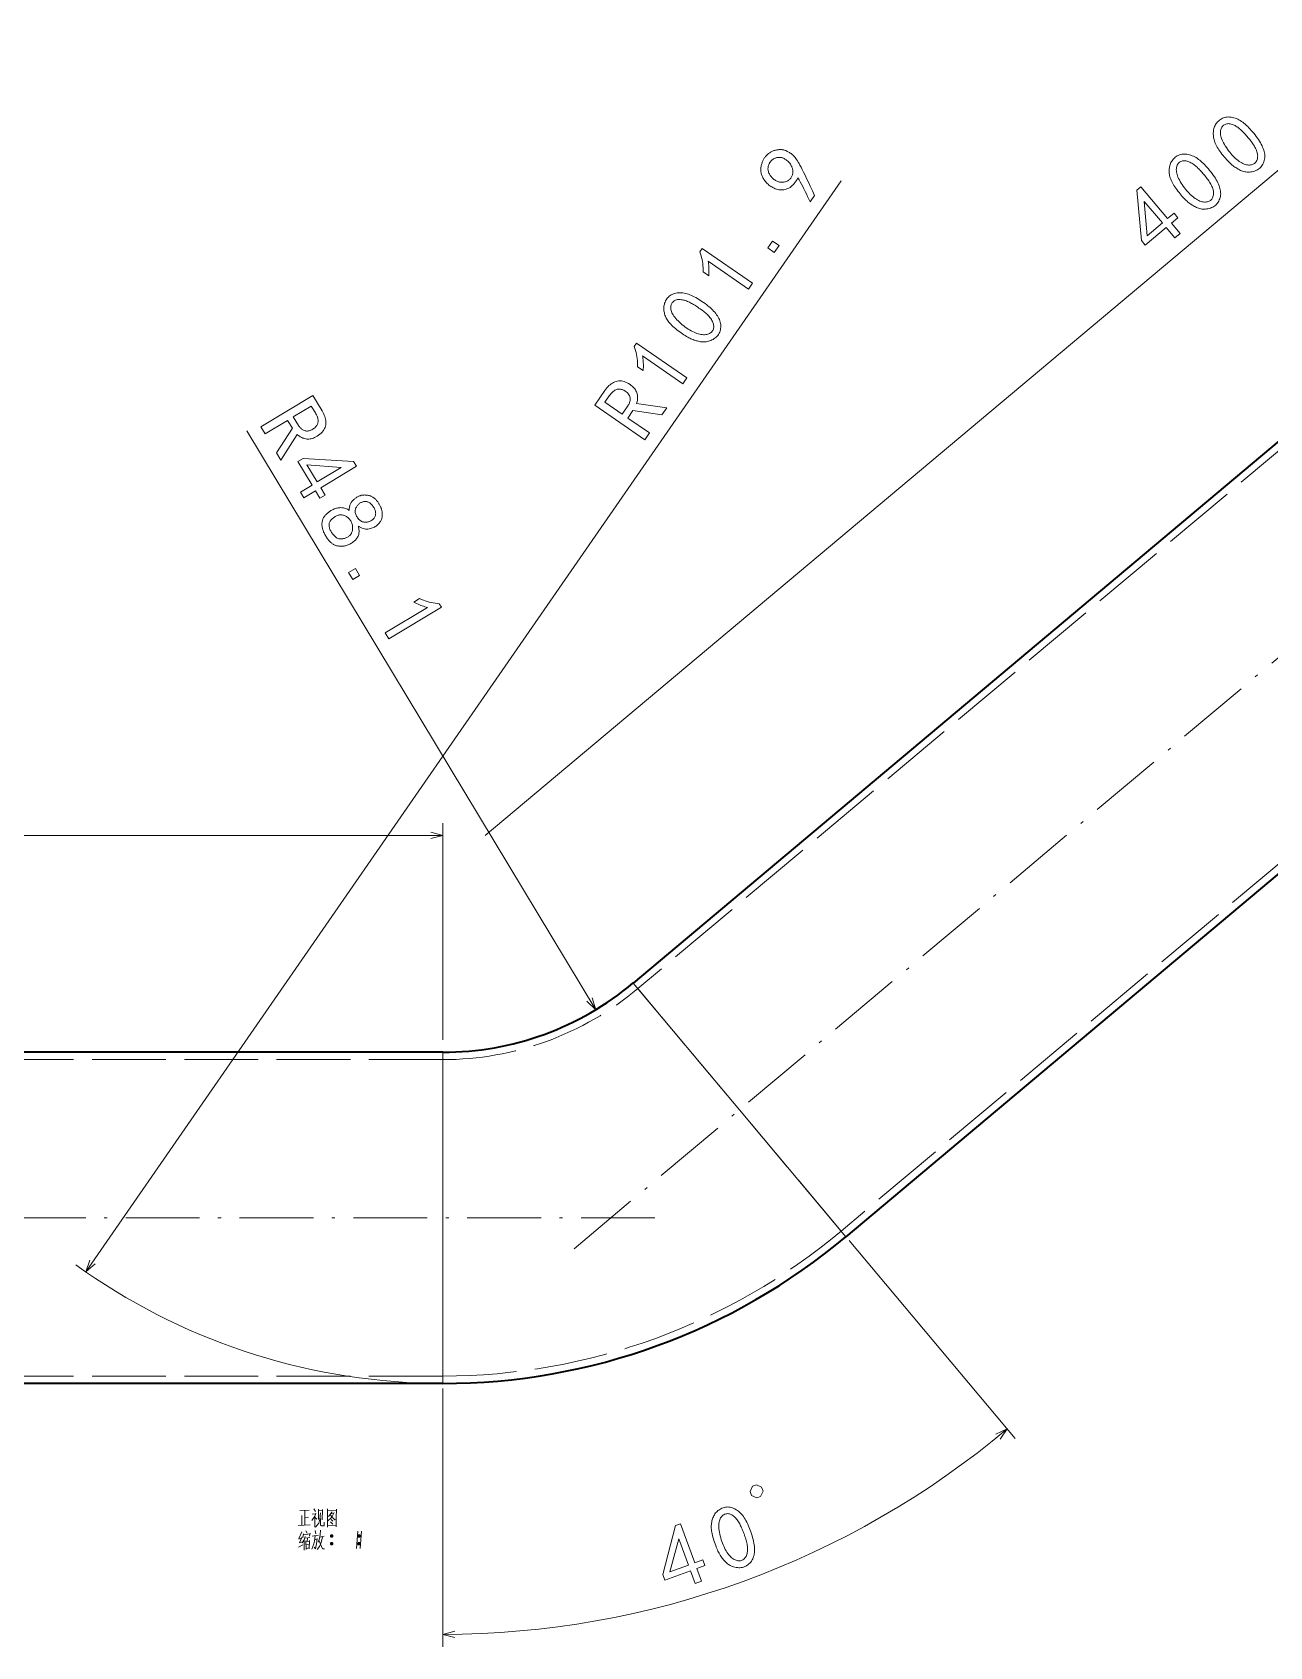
# Model space of a CAD drawing. Extents: x 71 to 1149, y 128 to 824.
# Drawn here: x 383.9 to 585, y 433.6 to 695.9 of the extents above; entities that cross this region are included whole.
import ezdxf

# ---------------------------------------------------------------- set-up
doc = ezdxf.new("R2010")
doc.units = 0
doc.linetypes.add('DASHDOT', pattern=[18.5, 12, -3, 0.5, -3])
doc.linetypes.add('DASHED', pattern=[15, 12, -3])

msp = doc.modelspace()

# ---------------------------------------------------------------- linework, layer by layer
at = {"color": 7, "lineweight": 13}
for p, q in [((613.03, 695.9), (457.52, 565.41)), ((392.61, 494.52), (515.33, 671.79)), ((475.45, 537.12), (418.74, 631.15)), ((450.61, 532.21), (450.61, 567.43)), ((108.91, 565.43), (450.61, 565.43)), ((481.53, 541.46), (498.82, 520.85)), ((450.61, 530.21), (450.61, 503.31)), ((498.82, 520.85), (516.11, 500.25)), ((450.61, 503.31), (450.61, 476.41)), ((516.63, 499.63), (543.6, 467.49)), ((450.61, 475.61), (450.61, 433.64))]:
    msp.add_line(p, q, dxfattribs=at)
at = {"color": 7, "linetype": 'DASHDOT', "lineweight": 13}
for p, q in [((679.53, 672.49), (471.32, 497.78)), ((485.08, 503.31), (71.44, 503.31))]:
    msp.add_line(p, q, dxfattribs=at)
at = {"color": 7, "lineweight": 35}
for p, q in [((634.75, 670.02), (481.53, 541.46)), ((669.33, 628.81), (516.11, 500.25)), ((450.61, 530.21), (108.91, 530.21)), ((450.61, 476.41), (108.91, 476.41))]:
    msp.add_line(p, q, dxfattribs=at)
at = {"color": 7, "linetype": 'DASHED', "lineweight": 13}
for p, q in [((635.52, 669.1), (482.3, 540.54)), ((668.56, 629.73), (515.34, 501.17)), ((481.53, 541.46), (498.82, 520.85)), ((482.3, 540.54), (498.82, 520.85)), ((450.61, 530.21), (450.61, 503.31)), ((450.61, 529.01), (105.91, 529.01)), ((450.61, 529.01), (450.61, 503.31)), ((498.82, 520.85), (516.11, 500.25)), ((498.82, 520.85), (515.34, 501.17)), ((450.61, 503.31), (450.61, 476.41)), ((450.61, 503.31), (450.61, 477.61)), ((450.61, 477.61), (105.91, 477.61))]:
    msp.add_line(p, q, dxfattribs=at)
at = {"color": 7, "lineweight": 13}
for points in [[(577.22, 676.12), (577.04, 676.36), (576.87, 676.59), (576.72, 676.82), (576.58, 677.04), (576.45, 677.26), (576.33, 677.47), (576.23, 677.68), (576.14, 677.88), (576.06, 678.07), (575.99, 678.26), (575.94, 678.44), (575.9, 678.63), (575.86, 678.81), (575.84, 679), (575.82, 679.18), (575.81, 679.36), (575.81, 679.54), (575.82, 679.72), (575.84, 679.9), (575.87, 680.08), (575.9, 680.25), (575.96, 680.42), (576.02, 680.59), (576.09, 680.75), (576.18, 680.9), (576.28, 681.06), (576.39, 681.2), (576.52, 681.35), (576.65, 681.48), (576.8, 681.61), (576.96, 681.74), (577.12, 681.84), (577.3, 681.93), (577.48, 682.01), (577.66, 682.06), (577.85, 682.1), (578.05, 682.13), (578.26, 682.14), (578.47, 682.13), (578.69, 682.11), (578.91, 682.07), (579.13, 682.02), (579.35, 681.95), (579.56, 681.87), (579.78, 681.78), (579.98, 681.68), (580.19, 681.56), (580.4, 681.42), (580.6, 681.28), (580.8, 681.12), (581, 680.95), (581.2, 680.77), (581.4, 680.58), (581.59, 680.38), (581.79, 680.17), (581.99, 679.95), (582.19, 679.72), (582.39, 679.49), (582.59, 679.24), (582.79, 678.98), (582.98, 678.72), (583.16, 678.46), (583.32, 678.21), (583.47, 677.96), (583.6, 677.71), (583.73, 677.47), (583.83, 677.23), (583.93, 677), (584.01, 676.77), (584.07, 676.55), (584.12, 676.33), (584.16, 676.11), (584.18, 675.9), (584.18, 675.68), (584.17, 675.48), (584.14, 675.27), (584.1, 675.07), (584.04, 674.88), (583.96, 674.68), (583.87, 674.49), (583.77, 674.31), (583.65, 674.14), (583.52, 673.99), (583.38, 673.85), (583.23, 673.72), (583.07, 673.61), (582.9, 673.51), (582.71, 673.43), (582.52, 673.35), (582.31, 673.3), (582.1, 673.25), (581.89, 673.22), (581.69, 673.2), (581.49, 673.19), (581.3, 673.19), (581.11, 673.21), (580.93, 673.24), (580.75, 673.28), (580.58, 673.33), (580.41, 673.4), (580.25, 673.47), (580.08, 673.55), (579.92, 673.64), (579.77, 673.72), (579.61, 673.81), (579.46, 673.91), (579.31, 674.01), (579.16, 674.11), (579.02, 674.22), (578.87, 674.34), (578.73, 674.46), (578.58, 674.59), (578.43, 674.74), (578.27, 674.9), (578.11, 675.07), (577.94, 675.25), (577.77, 675.45), (577.59, 675.66), (577.41, 675.89)], [(577.93, 677.17), (578.11, 676.91), (578.29, 676.66), (578.48, 676.42), (578.66, 676.19), (578.85, 675.98), (579.04, 675.77), (579.24, 675.58), (579.44, 675.4), (579.64, 675.23), (579.84, 675.07), (580.04, 674.93), (580.24, 674.8), (580.44, 674.68), (580.63, 674.59), (580.82, 674.5), (581, 674.44), (581.18, 674.39), (581.36, 674.35), (581.53, 674.34), (581.7, 674.33), (581.87, 674.35), (582.02, 674.37), (582.16, 674.41), (582.3, 674.46), (582.42, 674.53), (582.53, 674.61), (582.63, 674.7), (582.72, 674.8), (582.8, 674.92), (582.87, 675.05), (582.93, 675.19), (582.98, 675.34), (583.01, 675.49), (583.02, 675.64), (583.03, 675.8), (583.02, 675.97), (582.99, 676.14), (582.95, 676.31), (582.9, 676.49), (582.83, 676.68), (582.75, 676.86), (582.67, 677.05), (582.58, 677.23), (582.48, 677.41), (582.37, 677.59), (582.26, 677.77), (582.14, 677.95), (582.01, 678.13), (581.88, 678.3), (581.74, 678.47), (581.59, 678.65), (581.45, 678.81), (581.31, 678.97), (581.17, 679.13), (581.03, 679.29), (580.89, 679.44), (580.75, 679.58), (580.62, 679.72), (580.48, 679.86), (580.35, 679.99), (580.22, 680.12), (580.08, 680.24), (579.94, 680.35), (579.8, 680.46), (579.65, 680.55), (579.5, 680.65), (579.35, 680.73), (579.2, 680.81), (579.04, 680.88), (578.88, 680.94), (578.72, 680.99), (578.56, 681.03), (578.41, 681.05), (578.26, 681.06), (578.12, 681.05), (577.99, 681.03), (577.85, 680.99), (577.73, 680.94), (577.61, 680.88), (577.49, 680.8), (577.38, 680.7), (577.29, 680.6), (577.2, 680.49), (577.13, 680.36), (577.08, 680.23), (577.03, 680.09), (577, 679.94), (576.98, 679.78), (576.97, 679.61), (576.98, 679.42), (577, 679.23), (577.04, 679.04), (577.09, 678.83), (577.16, 678.62), (577.25, 678.4), (577.35, 678.17), (577.47, 677.93), (577.61, 677.68), (577.76, 677.43)], [(510.3, 668.35), (510.1, 668.79), (509.89, 669.23), (509.69, 669.65), (509.49, 670.06), (509.29, 670.46), (509.09, 670.84), (508.89, 671.22), (508.69, 671.58), (508.5, 671.93), (508.3, 672.26), (508.17, 672.01), (508.03, 671.77), (507.89, 671.55), (507.73, 671.35), (507.57, 671.16), (507.4, 671), (507.22, 670.85), (507.03, 670.71), (506.83, 670.6), (506.63, 670.5), (506.42, 670.42), (506.22, 670.36), (506.01, 670.32), (505.81, 670.29), (505.61, 670.28), (505.41, 670.29), (505.21, 670.31), (505.01, 670.36), (504.81, 670.41), (504.62, 670.49), (504.43, 670.58), (504.25, 670.67), (504.07, 670.77), (503.91, 670.87), (503.75, 670.98), (503.6, 671.09), (503.46, 671.21), (503.33, 671.33), (503.2, 671.45), (503.09, 671.58), (502.98, 671.72), (502.88, 671.85), (502.79, 671.99), (502.7, 672.13), (502.63, 672.26), (502.56, 672.4), (502.5, 672.54), (502.44, 672.68), (502.4, 672.82), (502.36, 672.97), (502.33, 673.11), (502.31, 673.25), (502.29, 673.4), (502.28, 673.54), (502.28, 673.68), (502.29, 673.82), (502.3, 673.96), (502.33, 674.1), (502.36, 674.25), (502.39, 674.39), (502.43, 674.52), (502.48, 674.66), (502.53, 674.78), (502.57, 674.91), (502.62, 675.03), (502.68, 675.14), (502.73, 675.25), (502.79, 675.35), (502.85, 675.45), (502.91, 675.54), (502.97, 675.63), (503.04, 675.72), (503.12, 675.8), (503.19, 675.88), (503.27, 675.96), (503.36, 676.04), (503.45, 676.12), (503.54, 676.19), (503.64, 676.26), (503.74, 676.33), (503.85, 676.4), (503.95, 676.46), (504.06, 676.52), (504.18, 676.57), (504.29, 676.62), (504.41, 676.67), (504.53, 676.7), (504.65, 676.74), (504.78, 676.77), (504.9, 676.8), (505.03, 676.82), (505.16, 676.83), (505.28, 676.84), (505.4, 676.85), (505.51, 676.85), (505.63, 676.84), (505.74, 676.83), (505.84, 676.82), (505.95, 676.8), (506.05, 676.78), (506.15, 676.74), (506.26, 676.71), (506.36, 676.67), (506.47, 676.62), (506.59, 676.56), (506.7, 676.5), (506.82, 676.43), (506.94, 676.36), (507.07, 676.28), (507.19, 676.19), (507.32, 676.1), (507.45, 675.99), (507.58, 675.86), (507.71, 675.72), (507.84, 675.57), (507.97, 675.4), (508.11, 675.22), (508.24, 675.02), (508.37, 674.81), (508.51, 674.58), (508.65, 674.32), (508.82, 674), (509.01, 673.63), (509.23, 673.19), (509.47, 672.7), (509.73, 672.15), (510.02, 671.55), (510.33, 670.89), (510.67, 670.17), (511.03, 669.39)], [(504.8, 671.77), (504.93, 671.7), (505.07, 671.65), (505.2, 671.6), (505.34, 671.57), (505.48, 671.55), (505.62, 671.53), (505.76, 671.53), (505.9, 671.54), (506.04, 671.56), (506.18, 671.59), (506.32, 671.62), (506.45, 671.67), (506.58, 671.72), (506.69, 671.78), (506.8, 671.85), (506.9, 671.93), (506.99, 672.01), (507.07, 672.11), (507.15, 672.21), (507.21, 672.31), (507.27, 672.42), (507.33, 672.53), (507.37, 672.64), (507.41, 672.74), (507.44, 672.85), (507.47, 672.95), (507.49, 673.05), (507.5, 673.15), (507.51, 673.25), (507.51, 673.34), (507.5, 673.44), (507.48, 673.54), (507.46, 673.65), (507.43, 673.75), (507.39, 673.87), (507.35, 673.98), (507.3, 674.11), (507.24, 674.23), (507.18, 674.36), (507.11, 674.5), (506.99, 674.63), (506.88, 674.75), (506.76, 674.87), (506.65, 674.97), (506.53, 675.07), (506.42, 675.16), (506.3, 675.24), (506.19, 675.31), (506.08, 675.38), (505.96, 675.43), (505.85, 675.48), (505.73, 675.51), (505.62, 675.54), (505.5, 675.56), (505.39, 675.57), (505.27, 675.58), (505.15, 675.57), (505.03, 675.56), (504.91, 675.54), (504.79, 675.51), (504.67, 675.47), (504.55, 675.43), (504.44, 675.38), (504.34, 675.32), (504.24, 675.26), (504.15, 675.19), (504.07, 675.12), (503.99, 675.04), (503.91, 674.95), (503.84, 674.86), (503.8, 674.8), (503.75, 674.74), (503.71, 674.68), (503.67, 674.6), (503.63, 674.52), (503.59, 674.44), (503.56, 674.34), (503.53, 674.24), (503.5, 674.14), (503.48, 674.02), (503.46, 673.9), (503.45, 673.79), (503.45, 673.67), (503.46, 673.54), (503.48, 673.42), (503.51, 673.3), (503.56, 673.17), (503.61, 673.04), (503.67, 672.91), (503.74, 672.78), (503.82, 672.65), (503.91, 672.53), (504, 672.42), (504.1, 672.31), (504.2, 672.2), (504.31, 672.1), (504.42, 672.01), (504.54, 671.92), (504.67, 671.84)], [(570.05, 670.1), (569.87, 670.34), (569.7, 670.57), (569.54, 670.8), (569.4, 671.02), (569.27, 671.24), (569.16, 671.45), (569.05, 671.66), (568.96, 671.86), (568.89, 672.05), (568.82, 672.24), (568.77, 672.43), (568.72, 672.61), (568.69, 672.79), (568.66, 672.98), (568.65, 673.16), (568.64, 673.34), (568.64, 673.52), (568.65, 673.7), (568.67, 673.88), (568.69, 674.06), (568.73, 674.23), (568.78, 674.4), (568.84, 674.57), (568.92, 674.73), (569.01, 674.89), (569.11, 675.04), (569.22, 675.18), (569.34, 675.33), (569.48, 675.46), (569.63, 675.6), (569.79, 675.72), (569.95, 675.82), (570.12, 675.91), (570.3, 675.99), (570.49, 676.04), (570.68, 676.08), (570.88, 676.11), (571.08, 676.12), (571.3, 676.11), (571.52, 676.09), (571.74, 676.05), (571.96, 676), (572.18, 675.93), (572.39, 675.85), (572.6, 675.76), (572.81, 675.66), (573.02, 675.54), (573.22, 675.41), (573.43, 675.26), (573.63, 675.1), (573.82, 674.93), (574.02, 674.75), (574.22, 674.56), (574.42, 674.36), (574.62, 674.15), (574.82, 673.93), (575.02, 673.71), (575.22, 673.47), (575.41, 673.22), (575.61, 672.96), (575.8, 672.7), (575.98, 672.44), (576.15, 672.19), (576.3, 671.94), (576.43, 671.69), (576.55, 671.45), (576.66, 671.21), (576.75, 670.98), (576.83, 670.75), (576.9, 670.53), (576.95, 670.31), (576.98, 670.09), (577, 669.88), (577.01, 669.67), (576.99, 669.46), (576.97, 669.25), (576.92, 669.05), (576.86, 668.86), (576.79, 668.66), (576.7, 668.47), (576.59, 668.29), (576.48, 668.12), (576.35, 667.97), (576.21, 667.83), (576.06, 667.7), (575.9, 667.59), (575.73, 667.49), (575.54, 667.41), (575.34, 667.33), (575.14, 667.28), (574.93, 667.23), (574.72, 667.2), (574.52, 667.18), (574.32, 667.17), (574.13, 667.18), (573.94, 667.19), (573.76, 667.22), (573.58, 667.26), (573.41, 667.32), (573.24, 667.38), (573.07, 667.46), (572.91, 667.53), (572.75, 667.62), (572.59, 667.7), (572.44, 667.8), (572.29, 667.89), (572.14, 667.99), (571.99, 668.09), (571.84, 668.2), (571.7, 668.32), (571.55, 668.44), (571.41, 668.57), (571.25, 668.72), (571.09, 668.88), (570.93, 669.05), (570.77, 669.23), (570.59, 669.43), (570.42, 669.64), (570.24, 669.87)], [(570.76, 671.15), (570.94, 670.89), (571.12, 670.64), (571.3, 670.4), (571.49, 670.17), (571.68, 669.96), (571.87, 669.76), (572.07, 669.56), (572.26, 669.38), (572.46, 669.21), (572.67, 669.05), (572.87, 668.91), (573.07, 668.78), (573.26, 668.66), (573.45, 668.57), (573.64, 668.48), (573.83, 668.42), (574.01, 668.37), (574.19, 668.34), (574.36, 668.32), (574.53, 668.31), (574.69, 668.33), (574.85, 668.35), (574.99, 668.39), (575.12, 668.44), (575.24, 668.51), (575.36, 668.59), (575.46, 668.68), (575.55, 668.78), (575.63, 668.9), (575.7, 669.03), (575.76, 669.17), (575.8, 669.32), (575.83, 669.47), (575.85, 669.62), (575.85, 669.78), (575.84, 669.95), (575.82, 670.12), (575.78, 670.29), (575.72, 670.47), (575.66, 670.66), (575.58, 670.84), (575.5, 671.03), (575.4, 671.21), (575.31, 671.39), (575.2, 671.57), (575.09, 671.75), (574.97, 671.93), (574.84, 672.11), (574.71, 672.28), (574.56, 672.46), (574.42, 672.63), (574.28, 672.79), (574.13, 672.95), (573.99, 673.11), (573.86, 673.27), (573.72, 673.42), (573.58, 673.56), (573.45, 673.7), (573.31, 673.84), (573.18, 673.97), (573.04, 674.1), (572.91, 674.22), (572.77, 674.33), (572.63, 674.44), (572.48, 674.54), (572.33, 674.63), (572.18, 674.71), (572.02, 674.79), (571.86, 674.86), (571.7, 674.92), (571.54, 674.97), (571.39, 675.01), (571.24, 675.03), (571.09, 675.04), (570.95, 675.03), (570.81, 675.01), (570.68, 674.98), (570.55, 674.92), (570.43, 674.86), (570.32, 674.78), (570.21, 674.68), (570.11, 674.58), (570.03, 674.47), (569.96, 674.34), (569.9, 674.21), (569.86, 674.07), (569.83, 673.92), (569.81, 673.76), (569.8, 673.59), (569.81, 673.41), (569.83, 673.22), (569.86, 673.02), (569.92, 672.81), (569.99, 672.6), (570.07, 672.38), (570.18, 672.15), (570.3, 671.91), (570.43, 671.66), (570.59, 671.41)], [(568.16, 664.17), (564.75, 661.31), (564.12, 662.07), (563.36, 670.26), (564.02, 670.81), (568.37, 665.63), (569.43, 666.52), (570.06, 665.77), (569, 664.88), (570.41, 663.2), (569.57, 662.49)], [(567.53, 664.93), (564.59, 668.43), (565.05, 662.85)], [(505.24, 661.24), (504.48, 660.14), (503.44, 660.87), (504.19, 661.96)], [(493.73, 658.73), (493.77, 658.52), (493.8, 658.3), (493.82, 658.07), (493.84, 657.84), (493.85, 657.61), (493.86, 657.37), (493.86, 657.12), (493.86, 656.86), (493.85, 656.6), (493.83, 656.34), (492.93, 656.96), (492.93, 657.31), (492.91, 657.65), (492.89, 657.99), (492.85, 658.32), (492.8, 658.65), (492.74, 658.98), (492.67, 659.3), (492.58, 659.61), (492.49, 659.92), (492.38, 660.23), (492.77, 660.8), (500.95, 655.14), (500.29, 654.19)], [(488.88, 647.4), (488.64, 647.58), (488.41, 647.76), (488.2, 647.94), (488.01, 648.12), (487.82, 648.29), (487.66, 648.46), (487.5, 648.63), (487.36, 648.8), (487.24, 648.97), (487.13, 649.14), (487.03, 649.3), (486.93, 649.47), (486.85, 649.63), (486.78, 649.8), (486.71, 649.97), (486.66, 650.15), (486.61, 650.32), (486.57, 650.5), (486.54, 650.67), (486.52, 650.85), (486.51, 651.03), (486.52, 651.21), (486.53, 651.39), (486.56, 651.56), (486.61, 651.74), (486.66, 651.91), (486.73, 652.08), (486.81, 652.25), (486.91, 652.42), (487.02, 652.58), (487.14, 652.74), (487.27, 652.89), (487.41, 653.02), (487.57, 653.14), (487.73, 653.24), (487.9, 653.33), (488.09, 653.41), (488.29, 653.47), (488.49, 653.52), (488.71, 653.56), (488.93, 653.58), (489.16, 653.59), (489.39, 653.58), (489.61, 653.56), (489.84, 653.53), (490.07, 653.48), (490.3, 653.42), (490.54, 653.35), (490.77, 653.26), (491, 653.16), (491.24, 653.05), (491.48, 652.93), (491.72, 652.8), (491.97, 652.66), (492.21, 652.51), (492.46, 652.35), (492.72, 652.18), (492.97, 652.01), (493.23, 651.82), (493.49, 651.62), (493.74, 651.42), (493.98, 651.22), (494.2, 651.02), (494.41, 650.82), (494.61, 650.62), (494.79, 650.42), (494.96, 650.21), (495.11, 650.02), (495.25, 649.82), (495.37, 649.62), (495.48, 649.42), (495.57, 649.22), (495.64, 649.01), (495.7, 648.81), (495.74, 648.61), (495.77, 648.41), (495.78, 648.2), (495.78, 648), (495.75, 647.79), (495.72, 647.58), (495.66, 647.38), (495.6, 647.19), (495.51, 647), (495.42, 646.83), (495.31, 646.67), (495.18, 646.52), (495.04, 646.38), (494.88, 646.25), (494.71, 646.13), (494.53, 646.02), (494.34, 645.92), (494.14, 645.83), (493.96, 645.76), (493.77, 645.7), (493.58, 645.65), (493.4, 645.62), (493.21, 645.6), (493.03, 645.59), (492.85, 645.6), (492.67, 645.61), (492.49, 645.64), (492.31, 645.68), (492.14, 645.71), (491.96, 645.76), (491.79, 645.8), (491.62, 645.85), (491.44, 645.91), (491.27, 645.97), (491.1, 646.04), (490.94, 646.11), (490.77, 646.19), (490.59, 646.28), (490.4, 646.38), (490.21, 646.49), (490, 646.62), (489.79, 646.75), (489.58, 646.89), (489.35, 647.05), (489.12, 647.22)], [(489.28, 648.59), (489.52, 648.39), (489.76, 648.2), (490, 648.02), (490.24, 647.85), (490.48, 647.69), (490.72, 647.54), (490.96, 647.41), (491.2, 647.29), (491.44, 647.17), (491.68, 647.08), (491.91, 646.99), (492.13, 646.92), (492.35, 646.86), (492.56, 646.81), (492.77, 646.79), (492.96, 646.77), (493.15, 646.77), (493.33, 646.78), (493.5, 646.81), (493.67, 646.86), (493.82, 646.91), (493.96, 646.98), (494.09, 647.05), (494.21, 647.14), (494.31, 647.23), (494.39, 647.34), (494.47, 647.45), (494.53, 647.58), (494.57, 647.71), (494.61, 647.86), (494.63, 648.01), (494.63, 648.16), (494.62, 648.31), (494.6, 648.47), (494.56, 648.62), (494.5, 648.78), (494.43, 648.94), (494.35, 649.09), (494.25, 649.25), (494.14, 649.41), (494.01, 649.57), (493.88, 649.73), (493.75, 649.88), (493.6, 650.03), (493.45, 650.18), (493.3, 650.32), (493.13, 650.46), (492.97, 650.6), (492.79, 650.73), (492.61, 650.86), (492.42, 650.99), (492.24, 651.11), (492.06, 651.23), (491.89, 651.34), (491.71, 651.45), (491.54, 651.56), (491.37, 651.67), (491.2, 651.77), (491.03, 651.86), (490.87, 651.96), (490.71, 652.04), (490.55, 652.12), (490.38, 652.19), (490.21, 652.26), (490.05, 652.31), (489.88, 652.36), (489.71, 652.4), (489.54, 652.44), (489.37, 652.46), (489.2, 652.48), (489.03, 652.49), (488.87, 652.48), (488.72, 652.47), (488.57, 652.44), (488.44, 652.39), (488.31, 652.33), (488.2, 652.26), (488.09, 652.18), (487.99, 652.08), (487.9, 651.98), (487.82, 651.86), (487.75, 651.73), (487.7, 651.6), (487.67, 651.47), (487.65, 651.32), (487.64, 651.17), (487.65, 651.02), (487.68, 650.86), (487.71, 650.69), (487.77, 650.52), (487.84, 650.34), (487.93, 650.16), (488.03, 649.98), (488.16, 649.79), (488.3, 649.6), (488.46, 649.4), (488.64, 649.21), (488.83, 649), (489.05, 648.8)], [(483.07, 643.33), (483.11, 643.12), (483.14, 642.9), (483.16, 642.68), (483.18, 642.45), (483.19, 642.21), (483.2, 641.97), (483.2, 641.72), (483.2, 641.47), (483.19, 641.21), (483.17, 640.94), (482.27, 641.56), (482.27, 641.91), (482.25, 642.25), (482.23, 642.59), (482.19, 642.93), (482.14, 643.25), (482.08, 643.58), (482.01, 643.9), (481.92, 644.21), (481.83, 644.52), (481.72, 644.83), (482.11, 645.4), (490.29, 639.74), (489.63, 638.79)], [(487, 634.89), (486.21, 633.75), (481.51, 634.48), (480.66, 633.24), (484.17, 630.81), (483.42, 629.71), (475.29, 635.34), (476.93, 637.71), (477.1, 637.93), (477.26, 638.14), (477.43, 638.33), (477.61, 638.5), (477.79, 638.65), (477.97, 638.79), (478.16, 638.92), (478.36, 639.02), (478.56, 639.11), (478.76, 639.19), (478.97, 639.24), (479.19, 639.28), (479.41, 639.28), (479.63, 639.27), (479.85, 639.23), (480.08, 639.16), (480.32, 639.08), (480.55, 638.96), (480.8, 638.83), (481.04, 638.67), (481.22, 638.54), (481.39, 638.4), (481.54, 638.26), (481.68, 638.11), (481.8, 637.97), (481.91, 637.81), (482, 637.66), (482.08, 637.5), (482.14, 637.34), (482.18, 637.17), (482.22, 637.01), (482.24, 636.84), (482.26, 636.68), (482.26, 636.52), (482.26, 636.37), (482.24, 636.21), (482.22, 636.06), (482.19, 635.91), (482.15, 635.76), (482.09, 635.62)], [(480.28, 637.58), (480.15, 637.66), (480.02, 637.74), (479.88, 637.8), (479.75, 637.85), (479.62, 637.89), (479.49, 637.91), (479.35, 637.93), (479.22, 637.93), (479.09, 637.92), (478.96, 637.9), (478.83, 637.86), (478.7, 637.81), (478.57, 637.74), (478.44, 637.66), (478.31, 637.56), (478.18, 637.45), (478.05, 637.33), (477.92, 637.18), (477.8, 637.03), (477.67, 636.85), (476.95, 635.81), (479.75, 633.87), (480.67, 635.2), (480.75, 635.31), (480.82, 635.43), (480.87, 635.54), (480.93, 635.66), (480.97, 635.78), (481, 635.91), (481.03, 636.03), (481.05, 636.15), (481.06, 636.28), (481.06, 636.41), (481.05, 636.54), (481.02, 636.66), (480.98, 636.78), (480.93, 636.9), (480.86, 637.02), (480.77, 637.14), (480.67, 637.25), (480.56, 637.36), (480.43, 637.47)], [(424.28, 626.4), (423.57, 627.58), (426.16, 631.57), (425.38, 632.86), (421.72, 630.65), (421.03, 631.79), (429.49, 636.9), (430.99, 634.42), (431.12, 634.18), (431.24, 633.95), (431.34, 633.72), (431.43, 633.49), (431.49, 633.26), (431.55, 633.03), (431.58, 632.81), (431.6, 632.58), (431.6, 632.36), (431.58, 632.15), (431.55, 631.93), (431.49, 631.72), (431.4, 631.52), (431.3, 631.33), (431.17, 631.14), (431.02, 630.95), (430.84, 630.78), (430.64, 630.61), (430.42, 630.44), (430.17, 630.28), (429.98, 630.17), (429.78, 630.08), (429.59, 629.99), (429.41, 629.93), (429.22, 629.88), (429.04, 629.84), (428.86, 629.82), (428.68, 629.82), (428.51, 629.83), (428.34, 629.85), (428.17, 629.89), (428.02, 629.94), (427.86, 629.99), (427.72, 630.05), (427.57, 630.12), (427.44, 630.19), (427.31, 630.28), (427.19, 630.37), (427.07, 630.47), (426.96, 630.57)], [(429.49, 631.42), (429.62, 631.51), (429.74, 631.6), (429.85, 631.7), (429.95, 631.8), (430.04, 631.9), (430.12, 632.01), (430.19, 632.13), (430.24, 632.25), (430.29, 632.37), (430.32, 632.5), (430.34, 632.64), (430.35, 632.78), (430.34, 632.92), (430.32, 633.07), (430.29, 633.23), (430.24, 633.39), (430.17, 633.56), (430.1, 633.74), (430, 633.92), (429.9, 634.1), (429.24, 635.19), (426.32, 633.43), (427.16, 632.04), (427.23, 631.93), (427.31, 631.82), (427.39, 631.72), (427.48, 631.62), (427.57, 631.53), (427.67, 631.45), (427.77, 631.38), (427.88, 631.31), (427.99, 631.25), (428.1, 631.2), (428.22, 631.15), (428.35, 631.13), (428.48, 631.11), (428.61, 631.11), (428.75, 631.13), (428.89, 631.16), (429.03, 631.2), (429.18, 631.26), (429.33, 631.33)], [(429.36, 622.35), (427.06, 626.16), (427.9, 626.67), (436.11, 626.15), (436.56, 625.41), (430.77, 621.91), (431.48, 620.73), (430.64, 620.22), (429.92, 621.41), (428.04, 620.27), (427.48, 621.21)], [(430.2, 622.85), (434.11, 625.21), (428.53, 625.63)], [(432.56, 618.27), (432.68, 618.34), (432.8, 618.4), (432.93, 618.46), (433.06, 618.51), (433.19, 618.55), (433.33, 618.59), (433.47, 618.62), (433.61, 618.64), (433.75, 618.66), (433.9, 618.67), (434.05, 618.68), (434.2, 618.67), (434.35, 618.65), (434.5, 618.63), (434.65, 618.59), (434.81, 618.54), (434.96, 618.48), (435.11, 618.41), (435.26, 618.33), (435.41, 618.24), (435.41, 618.39), (435.42, 618.54), (435.44, 618.69), (435.45, 618.82), (435.48, 618.95), (435.51, 619.07), (435.55, 619.19), (435.6, 619.3), (435.65, 619.4), (435.7, 619.49), (435.77, 619.58), (435.83, 619.67), (435.9, 619.75), (435.98, 619.84), (436.06, 619.92), (436.15, 620), (436.24, 620.08), (436.33, 620.15), (436.43, 620.22), (436.53, 620.3), (436.64, 620.36), (436.75, 620.43), (436.85, 620.48), (436.95, 620.53), (437.06, 620.58), (437.16, 620.62), (437.26, 620.65), (437.36, 620.68), (437.46, 620.7), (437.56, 620.72), (437.67, 620.73), (437.77, 620.73), (437.87, 620.74), (437.97, 620.73), (438.08, 620.73), (438.18, 620.72), (438.29, 620.71), (438.4, 620.69), (438.51, 620.67), (438.62, 620.64), (438.73, 620.61), (438.84, 620.58), (438.94, 620.54), (439.04, 620.5), (439.13, 620.45), (439.22, 620.4), (439.31, 620.35), (439.4, 620.29), (439.48, 620.23), (439.55, 620.16), (439.63, 620.09), (439.7, 620.02), (439.77, 619.94), (439.84, 619.86), (439.91, 619.78), (439.98, 619.69), (440.04, 619.6), (440.11, 619.51), (440.17, 619.42), (440.23, 619.32), (440.29, 619.22), (440.34, 619.12), (440.39, 619.02), (440.44, 618.93), (440.49, 618.83), (440.53, 618.74), (440.57, 618.64), (440.61, 618.55), (440.64, 618.46), (440.67, 618.37), (440.69, 618.27), (440.72, 618.18), (440.73, 618.08), (440.75, 617.97), (440.76, 617.87), (440.77, 617.75), (440.77, 617.64), (440.77, 617.52), (440.76, 617.4), (440.75, 617.27), (440.74, 617.15), (440.72, 617.02), (440.68, 616.9), (440.64, 616.77), (440.6, 616.65), (440.54, 616.53), (440.47, 616.42), (440.4, 616.3), (440.32, 616.19), (440.23, 616.08), (440.13, 615.97), (440.02, 615.87), (439.9, 615.77), (439.77, 615.68), (439.64, 615.6), (439.49, 615.52), (439.34, 615.45), (439.18, 615.38), (439.01, 615.32), (438.83, 615.27), (438.64, 615.22), (438.45, 615.2), (438.26, 615.2), (438.07, 615.21), (437.88, 615.24), (437.68, 615.29), (437.49, 615.36), (437.29, 615.45), (437.09, 615.56), (436.89, 615.68), (436.93, 615.49), (436.97, 615.3), (436.99, 615.12), (437, 614.94), (437, 614.77), (436.99, 614.61), (436.97, 614.46), (436.94, 614.31), (436.89, 614.17), (436.84, 614.03), (436.77, 613.9), (436.69, 613.78), (436.61, 613.65), (436.52, 613.54), (436.42, 613.42), (436.31, 613.32), (436.19, 613.21), (436.06, 613.11), (435.93, 613.02), (435.78, 612.92), (435.64, 612.84), (435.49, 612.76), (435.35, 612.69), (435.21, 612.63), (435.08, 612.58), (434.95, 612.53), (434.82, 612.49), (434.7, 612.46), (434.58, 612.44), (434.46, 612.43), (434.35, 612.42), (434.23, 612.42), (434.12, 612.42), (434.02, 612.42), (433.91, 612.42), (433.81, 612.43), (433.71, 612.43), (433.61, 612.45), (433.51, 612.46), (433.42, 612.48), (433.33, 612.5), (433.24, 612.53), (433.14, 612.56), (433.05, 612.6), (432.96, 612.64), (432.87, 612.69), (432.78, 612.74), (432.68, 612.8), (432.59, 612.87), (432.5, 612.94), (432.41, 613.01), (432.32, 613.1), (432.23, 613.19), (432.14, 613.29), (432.05, 613.39), (431.96, 613.5), (431.87, 613.62), (431.79, 613.75), (431.7, 613.88), (431.61, 614.02), (431.53, 614.16), (431.45, 614.3), (431.38, 614.44), (431.31, 614.58), (431.25, 614.71), (431.2, 614.85), (431.15, 614.98), (431.11, 615.11), (431.07, 615.24), (431.04, 615.36), (431.01, 615.49), (430.99, 615.61), (430.98, 615.73), (430.97, 615.85), (430.97, 615.97), (430.97, 616.09), (430.98, 616.2), (430.99, 616.32), (431.01, 616.43), (431.04, 616.54), (431.07, 616.65), (431.1, 616.76), (431.14, 616.86), (431.19, 616.96), (431.24, 617.06), (431.29, 617.15), (431.36, 617.25), (431.42, 617.34), (431.49, 617.42), (431.57, 617.5), (431.65, 617.59), (431.74, 617.67), (431.82, 617.74), (431.92, 617.82), (432.01, 617.9), (432.12, 617.98), (432.22, 618.05), (432.33, 618.12), (432.44, 618.2)], [(437.19, 619.44), (437.09, 619.38), (437, 619.31), (436.91, 619.23), (436.83, 619.15), (436.76, 619.06), (436.68, 618.97), (436.62, 618.87), (436.56, 618.76), (436.5, 618.65), (436.45, 618.53), (436.41, 618.4), (436.39, 618.28), (436.37, 618.15), (436.37, 618.01), (436.39, 617.88), (436.42, 617.74), (436.46, 617.6), (436.51, 617.46), (436.58, 617.32), (436.67, 617.17), (436.76, 617.03), (436.85, 616.9), (436.95, 616.78), (437.06, 616.68), (437.17, 616.59), (437.28, 616.51), (437.4, 616.44), (437.52, 616.39), (437.65, 616.35), (437.78, 616.32), (437.92, 616.31), (438.05, 616.3), (438.18, 616.31), (438.31, 616.32), (438.44, 616.35), (438.56, 616.38), (438.69, 616.43), (438.81, 616.48), (438.93, 616.54), (439.06, 616.62), (439.17, 616.7), (439.27, 616.79), (439.37, 616.88), (439.45, 616.97), (439.52, 617.07), (439.58, 617.17), (439.63, 617.28), (439.66, 617.39), (439.69, 617.5), (439.7, 617.62), (439.71, 617.74), (439.7, 617.86), (439.68, 617.98), (439.65, 618.11), (439.61, 618.24), (439.57, 618.37), (439.51, 618.5), (439.44, 618.63), (439.35, 618.77), (439.26, 618.9), (439.17, 619.04), (439.07, 619.16), (438.97, 619.26), (438.87, 619.36), (438.76, 619.44), (438.66, 619.51), (438.56, 619.57), (438.45, 619.61), (438.34, 619.64), (438.23, 619.67), (438.12, 619.68), (438.01, 619.68), (437.91, 619.68), (437.8, 619.66), (437.69, 619.65), (437.59, 619.62), (437.49, 619.59), (437.39, 619.54), (437.29, 619.5)], [(433.22, 617.29), (433.1, 617.22), (432.99, 617.15), (432.88, 617.07), (432.78, 616.99), (432.69, 616.91), (432.6, 616.83), (432.51, 616.74), (432.44, 616.65), (432.37, 616.56), (432.3, 616.46), (432.24, 616.36), (432.2, 616.26), (432.16, 616.15), (432.14, 616.04), (432.13, 615.92), (432.12, 615.81), (432.13, 615.69), (432.15, 615.56), (432.18, 615.43), (432.22, 615.3), (432.27, 615.17), (432.33, 615.04), (432.39, 614.91), (432.46, 614.78), (432.53, 614.66), (432.61, 614.54), (432.7, 614.42), (432.79, 614.3), (432.89, 614.19), (432.99, 614.08), (433.1, 613.97), (433.22, 613.88), (433.33, 613.8), (433.45, 613.74), (433.57, 613.68), (433.7, 613.64), (433.82, 613.61), (433.95, 613.6), (434.09, 613.59), (434.22, 613.6), (434.36, 613.62), (434.49, 613.65), (434.62, 613.68), (434.75, 613.72), (434.87, 613.77), (434.99, 613.82), (435.1, 613.88), (435.21, 613.94), (435.32, 614.01), (435.42, 614.09), (435.51, 614.17), (435.6, 614.26), (435.68, 614.36), (435.75, 614.47), (435.8, 614.58), (435.85, 614.7), (435.89, 614.83), (435.93, 614.97), (435.95, 615.11), (435.96, 615.26), (435.96, 615.41), (435.96, 615.56), (435.94, 615.71), (435.92, 615.85), (435.88, 615.99), (435.84, 616.13), (435.79, 616.26), (435.72, 616.39), (435.65, 616.52), (435.57, 616.64), (435.48, 616.76), (435.38, 616.87), (435.28, 616.97), (435.18, 617.06), (435.08, 617.15), (434.96, 617.22), (434.85, 617.29), (434.73, 617.35), (434.61, 617.4), (434.48, 617.44), (434.35, 617.47), (434.22, 617.49), (434.09, 617.5), (433.97, 617.5), (433.84, 617.49), (433.71, 617.47), (433.59, 617.44), (433.47, 617.4), (433.34, 617.35)], [(435.99, 606.98), (435.31, 608.12), (436.4, 608.77), (437.08, 607.63)], [(448.1, 602.46), (447.89, 602.52), (447.68, 602.58), (447.47, 602.65), (447.25, 602.73), (447.03, 602.81), (446.8, 602.91), (446.58, 603.01), (446.35, 603.11), (446.11, 603.23), (445.88, 603.35), (446.82, 603.92), (447.13, 603.78), (447.45, 603.65), (447.77, 603.54), (448.09, 603.43), (448.41, 603.34), (448.73, 603.27), (449.05, 603.2), (449.38, 603.15), (449.7, 603.11), (450.02, 603.08), (450.38, 602.49), (441.86, 597.35), (441.27, 598.34)], [(501.63, 457.83), (502.25, 458.05), (502.65, 458.91), (502.42, 459.54), (501.57, 459.93), (500.94, 459.71), (500.54, 458.85), (500.77, 458.22)], [(494.66, 450.89), (494.58, 451.18), (494.5, 451.46), (494.43, 451.73), (494.37, 451.98), (494.32, 452.23), (494.29, 452.47), (494.26, 452.7), (494.24, 452.92), (494.24, 453.12), (494.24, 453.32), (494.26, 453.52), (494.28, 453.7), (494.31, 453.89), (494.34, 454.07), (494.39, 454.25), (494.44, 454.42), (494.51, 454.59), (494.58, 454.75), (494.66, 454.92), (494.74, 455.07), (494.84, 455.23), (494.94, 455.37), (495.06, 455.5), (495.19, 455.63), (495.32, 455.75), (495.47, 455.85), (495.62, 455.95), (495.79, 456.04), (495.96, 456.13), (496.15, 456.2), (496.34, 456.26), (496.53, 456.3), (496.72, 456.33), (496.91, 456.34), (497.11, 456.33), (497.3, 456.3), (497.5, 456.26), (497.7, 456.19), (497.89, 456.11), (498.09, 456.02), (498.29, 455.9), (498.47, 455.78), (498.66, 455.65), (498.83, 455.5), (499, 455.34), (499.16, 455.17), (499.31, 454.99), (499.46, 454.79), (499.6, 454.59), (499.74, 454.37), (499.86, 454.14), (499.99, 453.9), (500.11, 453.66), (500.23, 453.4), (500.35, 453.14), (500.46, 452.86), (500.57, 452.58), (500.67, 452.29), (500.77, 451.99), (500.87, 451.68), (500.96, 451.36), (501.04, 451.06), (501.11, 450.77), (501.16, 450.48), (501.2, 450.21), (501.24, 449.94), (501.26, 449.68), (501.26, 449.43), (501.26, 449.19), (501.25, 448.95), (501.22, 448.73), (501.18, 448.51), (501.12, 448.3), (501.05, 448.1), (500.97, 447.91), (500.87, 447.73), (500.77, 447.56), (500.64, 447.39), (500.51, 447.24), (500.36, 447.09), (500.2, 446.96), (500.03, 446.84), (499.86, 446.74), (499.68, 446.65), (499.49, 446.58), (499.3, 446.53), (499.11, 446.5), (498.9, 446.48), (498.69, 446.48), (498.48, 446.5), (498.26, 446.53), (498.06, 446.57), (497.86, 446.62), (497.67, 446.68), (497.5, 446.75), (497.33, 446.83), (497.16, 446.92), (497.01, 447.02), (496.87, 447.13), (496.73, 447.25), (496.6, 447.37), (496.47, 447.5), (496.35, 447.64), (496.23, 447.77), (496.12, 447.91), (496.01, 448.05), (495.9, 448.2), (495.8, 448.35), (495.7, 448.5), (495.6, 448.65), (495.51, 448.82), (495.42, 448.99), (495.32, 449.18), (495.23, 449.39), (495.13, 449.6), (495.04, 449.83), (494.95, 450.08), (494.85, 450.34), (494.76, 450.61)], [(495.69, 451.63), (495.77, 451.33), (495.85, 451.03), (495.94, 450.75), (496.04, 450.47), (496.15, 450.2), (496.26, 449.95), (496.37, 449.7), (496.5, 449.46), (496.63, 449.23), (496.76, 449.01), (496.9, 448.81), (497.05, 448.62), (497.19, 448.44), (497.34, 448.29), (497.49, 448.15), (497.64, 448.02), (497.79, 447.91), (497.95, 447.82), (498.1, 447.74), (498.26, 447.68), (498.42, 447.64), (498.57, 447.61), (498.72, 447.6), (498.86, 447.6), (499, 447.62), (499.13, 447.66), (499.26, 447.71), (499.38, 447.77), (499.5, 447.86), (499.61, 447.96), (499.71, 448.07), (499.8, 448.19), (499.88, 448.32), (499.95, 448.46), (500.01, 448.61), (500.06, 448.77), (500.09, 448.94), (500.11, 449.11), (500.12, 449.3), (500.12, 449.5), (500.12, 449.7), (500.1, 449.9), (500.08, 450.11), (500.05, 450.31), (500.01, 450.52), (499.96, 450.72), (499.91, 450.93), (499.85, 451.14), (499.79, 451.35), (499.71, 451.56), (499.63, 451.77), (499.56, 451.98), (499.48, 452.18), (499.4, 452.37), (499.32, 452.57), (499.24, 452.75), (499.17, 452.94), (499.09, 453.12), (499.01, 453.29), (498.93, 453.46), (498.85, 453.63), (498.76, 453.79), (498.67, 453.94), (498.57, 454.09), (498.46, 454.23), (498.36, 454.37), (498.24, 454.5), (498.12, 454.62), (498, 454.74), (497.87, 454.86), (497.73, 454.96), (497.6, 455.05), (497.47, 455.12), (497.33, 455.18), (497.2, 455.22), (497.06, 455.25), (496.92, 455.26), (496.79, 455.25), (496.65, 455.23), (496.51, 455.2), (496.38, 455.15), (496.25, 455.08), (496.14, 455), (496.03, 454.91), (495.93, 454.81), (495.84, 454.69), (495.76, 454.56), (495.69, 454.41), (495.62, 454.25), (495.57, 454.08), (495.52, 453.9), (495.49, 453.7), (495.47, 453.49), (495.46, 453.26), (495.47, 453.02), (495.48, 452.77), (495.52, 452.51), (495.56, 452.23), (495.62, 451.94)], [(432.48, 451.44), (432.65, 451.44), (432.76, 451.55), (432.76, 451.72), (432.65, 451.83), (432.48, 451.83), (432.37, 451.72), (432.37, 451.55)], [(436.92, 451.44), (437.1, 451.44), (437.2, 451.55), (437.2, 451.72), (437.1, 451.83), (436.92, 451.83), (436.82, 451.72), (436.82, 451.55)], [(490.86, 445.97), (486.68, 444.45), (486.34, 445.37), (488.43, 453.33), (489.24, 453.63), (491.55, 447.27), (492.86, 447.75), (493.19, 446.82), (491.89, 446.35), (492.64, 444.28), (491.61, 443.91)], [(490.52, 446.89), (488.96, 451.19), (487.48, 445.79)], [(432.48, 450.18), (432.65, 450.18), (432.76, 450.29), (432.76, 450.46), (432.65, 450.57), (432.48, 450.57), (432.37, 450.46), (432.37, 450.29)], [(436.92, 450.18), (437.1, 450.18), (437.2, 450.29), (437.2, 450.46), (437.1, 450.57), (436.92, 450.57), (436.82, 450.46), (436.82, 450.29)]]:
    msp.add_lwpolyline(points, close=True, dxfattribs=at)
for points in [[(448.68, 564.91), (450.61, 565.43), (448.68, 565.95)], [(474.01, 538.5), (475.45, 537.12), (474.9, 539.04)], [(393.28, 496.41), (392.61, 494.52), (394.14, 495.82)], [(541.17, 467.38), (542.31, 469.02), (540.5, 468.18)], [(427.4, 455.75), (428.91, 455.82)], [(427.68, 454.94), (427.68, 453.37)], [(428.17, 455.75), (428.17, 454.59), (428.17, 453.4)], [(428.17, 454.63), (428.8, 454.7)], [(429.99, 455.36), (429.82, 454.87), (429.33, 454.14)], [(429.36, 455.15), (429.92, 455.22)], [(429.64, 456.03), (429.92, 455.61)], [(429.82, 454.87), (429.82, 453.09)], [(429.82, 454.7), (430.13, 454.38)], [(430.2, 453.37), (430.45, 453.72)], [(430.41, 455.99), (430.41, 454.31)], [(431.08, 455.82), (430.41, 455.75)], [(430.62, 454.35), (430.45, 453.72)], [(430.73, 455.4), (430.62, 454.35)], [(430.76, 453.37), (430.76, 454.45)], [(431.01, 454.24), (431.08, 455.92)], [(431.32, 453.89), (431.32, 453.26)], [(431.85, 456.03), (431.85, 454.56), (431.85, 453.05)], [(431.85, 455.99), (431.85, 454.59), (431.85, 453.19)], [(433.32, 455.85), (431.85, 455.71)], [(431.92, 454.1), (432.41, 454.52)], [(432.62, 455.57), (432.06, 454.77)], [(432.37, 455.01), (433.07, 454.28)], [(432.37, 453.93), (432.72, 453.54)], [(432.41, 455.22), (432.86, 455.29)], [(432.41, 454.52), (432.62, 454.8)], [(432.48, 454.31), (432.72, 454.03)], [(432.62, 454.8), (432.97, 455.43)], [(433.07, 454.28), (433.25, 454.31)], [(433.28, 453.23), (433.28, 454.59), (433.32, 455.99)], [(427.12, 453.33), (429.08, 453.44)], [(427.61, 451.27), (427.19, 451.13)], [(427.68, 452.28), (427.23, 451.2)], [(427.75, 451.51), (427.3, 450.5)], [(428, 451.97), (427.89, 451.41)], [(428, 451.83), (429.05, 451.97)], [(428.24, 451.55), (428.07, 450.99)], [(428.31, 451.27), (429.01, 451.37)], [(428.38, 452.46), (428.56, 452.07)], [(428.63, 451.3), (428.56, 450.74)], [(429.08, 452.07), (428.94, 451.62)], [(429.85, 451.69), (429.75, 450.78), (429.64, 450.36), (429.33, 449.48)], [(429.36, 451.62), (430.41, 451.76)], [(430.17, 451.2), (430.06, 450.36), (429.92, 449.52), (429.71, 449.8)], [(429.78, 451.02), (430.17, 451.09)], [(429.85, 452.53), (429.96, 451.97)], [(429.92, 453.09), (430.2, 453.37)], [(430.55, 451.2), (430.38, 450.64)], [(430.69, 451.83), (430.55, 451.2)], [(430.62, 451.44), (431.32, 451.58)], [(430.76, 452.56), (430.69, 451.83)], [(430.9, 453.26), (430.76, 453.37)], [(431.04, 451.51), (430.83, 450.57)], [(431.32, 453.26), (430.9, 453.26)], [(431.85, 453.3), (433.21, 453.4)], [(432.37, 451.65), (432.76, 451.65)], [(432.41, 451.76), (432.72, 451.76)], [(432.41, 451.51), (432.72, 451.51)], [(433.28, 453.12), (433.28, 453.23), (433.21, 453.4)], [(436.82, 452.39), (436.71, 450.99), (436.61, 449.59)], [(436.82, 451.65), (437.2, 451.65)], [(436.85, 451.76), (437.17, 451.76)], [(436.85, 451.51), (437.17, 451.51)], [(437.41, 452.39), (437.31, 450.99), (437.2, 449.59)], [(427.16, 449.83), (427.86, 450.22)], [(427.26, 450.5), (427.79, 450.67)], [(428.07, 450.99), (427.75, 450.5)], [(428.1, 451.06), (428.1, 449.34)], [(428.38, 450.85), (428.42, 449.45)], [(428.38, 450.74), (428.91, 450.81)], [(428.42, 450.18), (428.8, 450.25)], [(428.87, 449.69), (428.45, 449.62)], [(428.94, 450.92), (428.87, 449.52)], [(430.55, 449.94), (430.17, 449.41)], [(430.48, 450.95), (431.04, 449.52)], [(430.83, 450.57), (430.55, 449.94)], [(431.04, 449.52), (431.36, 449.52)], [(432.37, 450.39), (432.76, 450.39)], [(432.41, 450.5), (432.72, 450.5)], [(432.41, 450.25), (432.72, 450.25)], [(436.82, 450.39), (437.2, 450.39)], [(436.85, 450.5), (437.17, 450.5)], [(436.85, 450.25), (437.17, 450.25)], [(452.54, 436.16), (450.61, 435.64), (452.54, 435.13)]]:
    msp.add_lwpolyline(points, dxfattribs=at)
at = {"color": 7, "lineweight": 35}
for radius in [48.1, 101.9]:
    msp.add_arc((450.61, 578.31), radius, 270, 310, dxfattribs=at)
at = {"color": 7, "linetype": 'DASHED', "lineweight": 13}
for radius in [49.3, 100.7]:
    msp.add_arc((450.61, 578.31), radius, 270, 310, dxfattribs=at)
at = {"color": 7, "lineweight": 13}
for radius, start, end in [(101.9, 234.1806, 268.8754), (142.66, 270, 310)]:
    msp.add_arc((450.61, 578.31), radius, start, end, dxfattribs=at)

doc.saveas('drawing.dxf')
